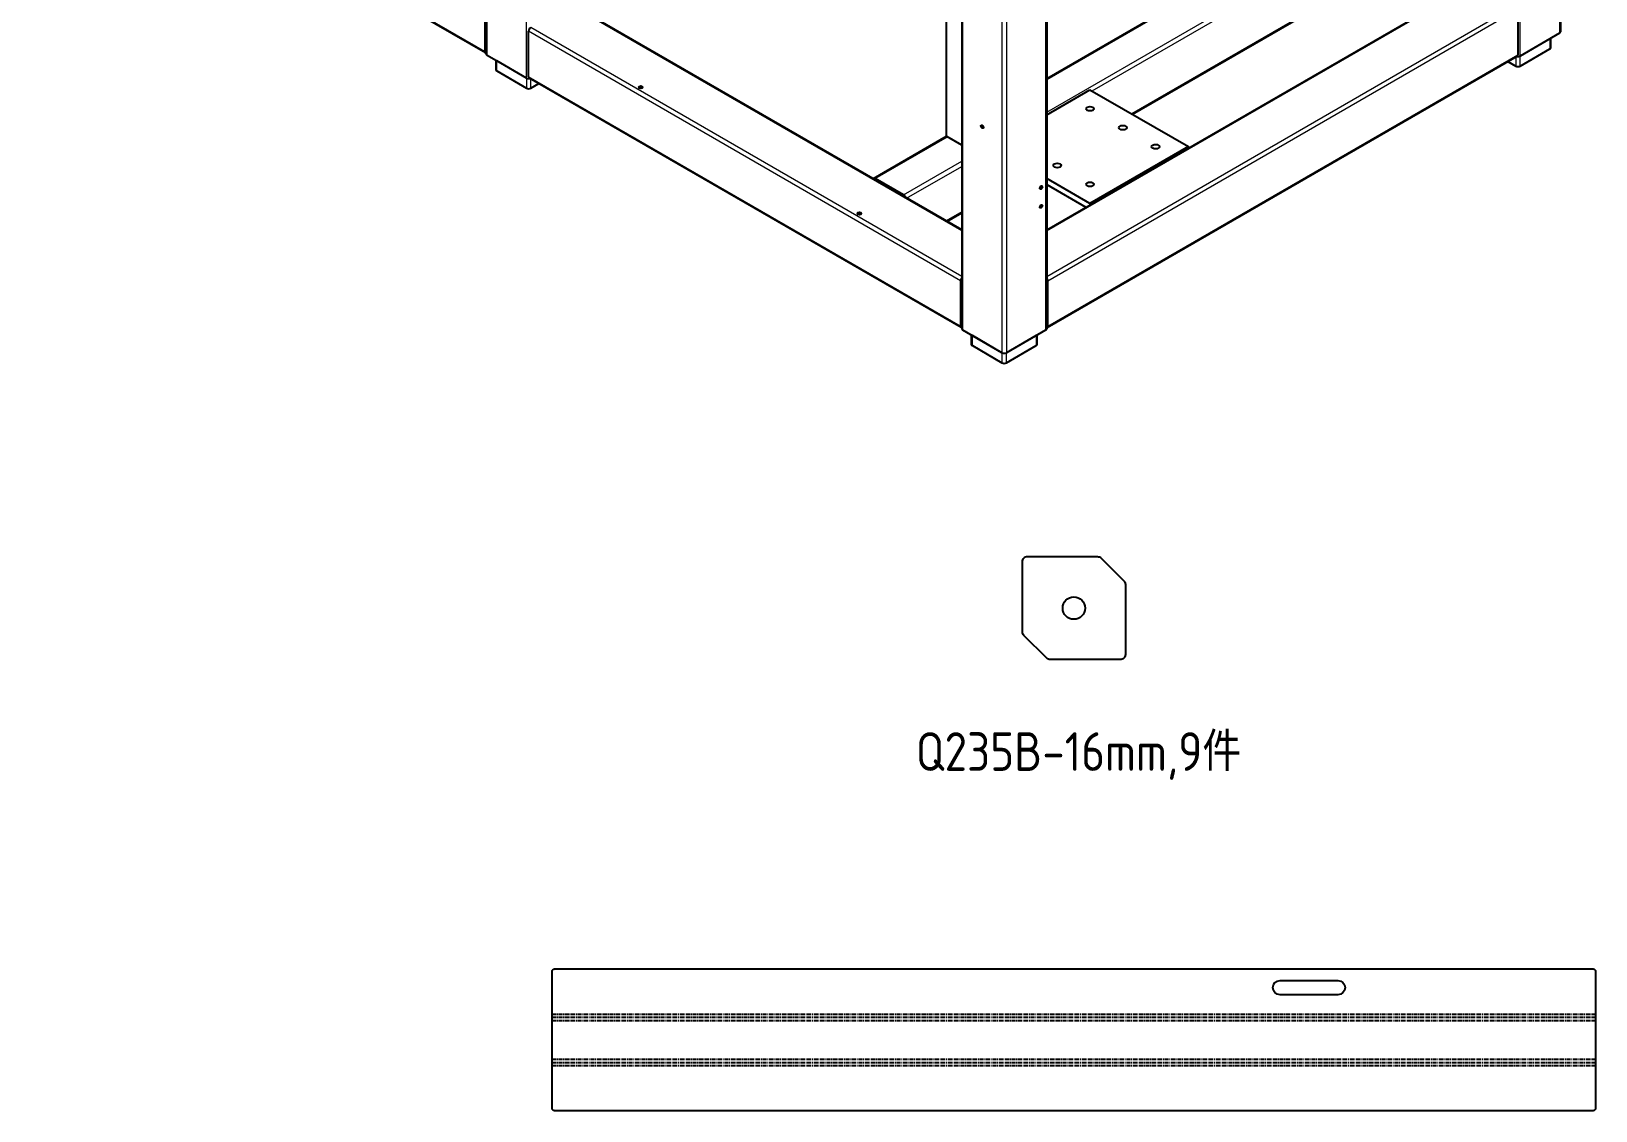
# Model space of a CAD drawing. Header units: inches. Extents: x -1146 to 175717, y 26430 to 31570.
# Drawn here: x 34846 to 36060, y 29065 to 29902 of the extents above; entities that cross this region are included whole.
import ezdxf

# ---------------------------------------------------------------- set-up
doc = ezdxf.new("R2010")
doc.units = ezdxf.units.IN
doc.header["$LTSCALE"] = 0.194989
doc.linetypes.add('CENTER', pattern=[50.8, 31.75, -6.35, 6.35, -6.35])
doc.layers.add('可见 (ISO)', color=7, linetype='Continuous', lineweight=25)
doc.layers.add('可见窄的 (ISO)', color=7, linetype='Continuous', lineweight=18)
doc.layers.add('折弯线', color=1, linetype='CENTER')
doc.styles.add('Z-English', font='gbenor.shx', dxfattribs={"height": 10, "bigfont": 'hztxt.shx'})

# ---------------------------------------------------------------- blocks, each defined once
blk = doc.blocks.new('蓝探科 NO.441·261006_105351·43497', base_point=(60025.9, 41328.7))
at = {"layer": '可见 (ISO)', "ltscale": 0.5}
for p, q in [((61245.8, 42492.1), (61245.8, 41585.8)), ((60411.9, 41568.6), (60411.9, 42474.9)), ((60847, 42300.4), (60847, 41355.5)), ((60781.1, 42262.4), (60781.1, 41355.5)), ((60411.5, 41569.5), (60059.3, 41772.8)), ((60847, 41549.7), (61073.6, 41680.6)), ((60913.6, 41521.9), (61102, 41630.7)), ((60847, 41432.2), (61179.4, 41624.1)), ((60411, 41605.9), (60411, 41570.6)), ((60781.1, 41432.2), (60478.3, 41606.9)), ((61212.8, 41603.4), (61212.8, 41568.1)), ((60768.9, 41598.9), (60768.9, 41505.4)), ((60444.9, 41551), (60444.9, 41586.3)), ((61245.1, 41584.8), (61214.5, 41567.1)), ((61237.6, 41580.5), (61214.5, 41567.1)), ((61238.3, 41573.6), (61238.3, 41580.9)), ((60443.2, 41550), (60412.7, 41567.6)), ((60847.4, 41356.4), (61212.3, 41567)), ((61214.5, 41559.3), (61237.6, 41572.6)), ((60419.4, 41563.7), (60419.4, 41556.5)), ((60443.2, 41550), (60420.1, 41563.3)), ((60420.1, 41555.5), (60443.2, 41542.2)), ((61205, 41562.8), (61211.1, 41559.3)), ((60780.6, 41356.4), (60445.4, 41549.9)), ((60446.6, 41542.2), (60452.7, 41545.7)), ((60847, 41521.5), (60880.6, 41540.9)), ((60880.6, 41540.9), (60957, 41496.8)), ((60712.7, 41472.2), (60769.2, 41504.9)), ((60781.1, 41498), (60769.5, 41504.7)), ((60957, 41496.8), (60880.6, 41452.8)), ((60957, 41496.8), (60957, 41495.7)), ((60735.9, 41459.4), (60713.9, 41472.1)), ((60880.6, 41452.8), (60847, 41472.2)), ((60847, 41467.3), (60877.4, 41449.7)), ((60769.6, 41438.8), (60781.1, 41445.4)), ((60880.6, 41452.8), (60880.6, 41451.6)), ((60780.1, 41392.7), (60780.1, 41357.5)), ((60847.9, 41357.5), (60847.9, 41392.7)), ((60812.3, 41336.9), (60781.8, 41354.5)), ((60788.5, 41350.6), (60788.5, 41343.3)), ((60812.3, 41336.9), (60789.3, 41350.2)), ((60846.2, 41354.5), (60815.7, 41336.9)), ((60838.8, 41350.2), (60815.7, 41336.9)), ((60839.5, 41343.3), (60839.5, 41350.6)), ((60789.3, 41342.4), (60812.3, 41329.1)), ((60815.7, 41329.1), (60838.8, 41342.4))]:
    blk.add_line(p, q, dxfattribs=at)
at = {"layer": '可见 (ISO)'}
for centre, major_axis, start_param, end_param in [((60446.6, 41587.2), (1.2, 2.08), 0.785398, 2.356194), ((61243.4, 41585.8), (2.4, 0), 5.497787, 6.283185), ((60412.7, 41571.6), (-1.2, -2.08), 5.497787, 6.641505), ((60414.3, 41568.6), (-2.4, 0), 0, 0.785398), ((61212.8, 41568.1), (-2.4, 0), 1.212477, 2.356194), ((61212.8, 41568.1), (-2.4, 0), 1.212477, 2.356194), ((61211.1, 41569.1), (1.2, -2.08), 0, 0.785398), ((61235.9, 41573.6), (2.4, 0), 5.497787, 6.283185), ((60421.8, 41556.5), (-2.4, 0), 0, 0.785398), ((61212.8, 41560.3), (2.4, 0), 3.926991, 5.497787), ((60444.9, 41551), (-2.4, 0), 0.785398, 1.929116), ((60444.9, 41551), (-2.4, 0), 0.785398, 1.929116), ((60444.9, 41543.1), (2.4, 0), 3.926991, 5.497787), ((60446.6, 41552), (-1.2, -2.08), 5.497787, 6.283185), ((60531.9, 41541.4), (-1.65, 0), 4.022614, 5.402164), ((60770.7, 41505.4), (-1.8, 0), 0, 0.785398), ((60798.3, 41513), (0.74, -1.28), 4.182477, 5.242301), ((60713.9, 41470.1), (-1.2, 2.08), 5.497787, 6.641505), ((60735.9, 41457.4), (-1.2, 2.08), 4.354069, 5.497787), ((60841.4, 41465.9), (0.74, 1.28), 4.182477, 5.242301), ((60701.6, 41443.4), (-1.65, 0), 4.022614, 5.402164), ((60841.4, 41451.2), (0.74, 1.28), 4.182477, 5.242301), ((60781.8, 41393.7), (-1.2, -2.08), 4.354069, 5.497787), ((60846.2, 41393.7), (-1.2, 2.08), 3.926991, 5.070709), ((60781.8, 41358.5), (-1.2, -2.08), 5.497787, 6.641505), ((60783.5, 41355.5), (-2.4, 0), 0, 0.785398), ((60844.6, 41355.5), (2.4, 0), 5.497787, 6.283185), ((60846.2, 41358.5), (1.2, -2.08), 5.924866, 7.068583), ((60790.9, 41343.3), (-2.4, 0), 0, 0.785398), ((60814, 41337.9), (-2.4, 0), 0.785398, 2.356194), ((60814, 41337.9), (-2.4, 0), 0.785398, 2.356194), ((60837.1, 41343.3), (2.4, 0), 5.497787, 6.283185), ((60814, 41330), (2.4, 0), 3.926991, 5.497787)]:
    blk.add_ellipse(centre, major_axis=major_axis, ratio=0.57735, start_param=start_param, end_param=end_param, dxfattribs=at)
for centre, major_axis in [((60531.9, 41542.9), (-1.65, 0)), ((60880.6, 41526.2), (-3.03, 0)), ((60797, 41512.3), (-0.74, 1.28)), ((60906.1, 41511.5), (-3.03, 0)), ((60931.5, 41496.8), (-3.03, 0)), ((60855.2, 41482.2), (-3.03, 0)), ((60880.6, 41467.5), (-3.03, 0)), ((60842.6, 41465.1), (-0.74, -1.28)), ((60701.6, 41444.9), (-1.65, 0)), ((60842.6, 41450.4), (-0.74, -1.28))]:
    blk.add_ellipse(centre, major_axis=major_axis, ratio=0.57735, dxfattribs=at)
at = {"layer": '可见窄的 (ISO)', "ltscale": 0.5}
for p, q in [((61245.1, 42491.1), (61245.1, 41584.8)), ((60412.7, 41567.6), (60412.7, 42473.9)), ((61214.5, 41567.1), (61214.5, 42473.5)), ((60443.2, 41550), (60443.2, 42456.3)), ((60846.2, 42300), (60846.2, 41354.5)), ((60815.7, 42282.4), (60815.7, 41336.9)), ((60812.3, 42280.4), (60812.3, 41336.9)), ((60781.8, 41354.5), (60781.8, 42262.8)), ((60411, 41570.6), (60058.8, 41773.9)), ((60847, 41548.9), (61073.6, 41679.8)), ((60882.3, 41540), (61102.5, 41667.1)), ((60847, 41523.5), (61079.6, 41657.8)), ((61102.5, 41631.8), (60912.9, 41522.3)), ((60847, 41431.4), (61180.6, 41624)), ((60781.1, 41431.4), (60477.1, 41606.8)), ((60847, 41396.1), (61211.1, 41606.3)), ((60847.9, 41392.7), (61212.8, 41603.4)), ((60769.5, 41504.7), (60769.5, 41599.2)), ((60780.1, 41392.7), (60444.9, 41586.3)), ((60781.1, 41396.1), (60446.6, 41589.2)), ((61237.6, 41580.5), (61237.6, 41572.6)), ((60847.9, 41357.5), (61212.8, 41568.1)), ((61211.1, 41566.3), (61211.1, 41559.3)), ((61214.5, 41559.3), (61214.5, 41567.1)), ((60420.1, 41555.5), (60420.1, 41563.3)), ((60443.2, 41550), (60443.2, 41542.2)), ((60780.1, 41357.5), (60444.9, 41551)), ((60446.6, 41542.2), (60446.6, 41549.2)), ((60713.9, 41472.1), (60769.9, 41504.4)), ((60735.9, 41459.4), (60781.1, 41485.4)), ((60738.3, 41456.8), (60781.1, 41481.5)), ((60781.1, 41446.2), (60768.9, 41439.2)), ((60789.3, 41342.4), (60789.3, 41350.2)), ((60838.8, 41350.2), (60838.8, 41342.4)), ((60812.3, 41336.9), (60812.3, 41329.1)), ((60815.7, 41329.1), (60815.7, 41336.9))]:
    blk.add_line(p, q, dxfattribs=at)

msp = doc.modelspace()

# ---------------------------------------------------------------- linework, layer by layer
msp.add_lwpolyline([(36059.8, 29172.7), (36059.8, 29066.7, -0.414214), (36057.8, 29064.7), (35251.8, 29064.7, -0.414214), (35249.8, 29066.7), (35249.8, 29172.7, -0.414214), (35251.8, 29174.7), (36057.8, 29174.7, -0.414214)], format="xyb", close=True)
at = {"color": 5, "linetype": 'CENTER', "ltscale": 0.5}
for points in [[(35249.8, 29139.7), (36059.8, 29139.7)], [(35249.8, 29134.7), (36059.8, 29134.7)], [(35249.8, 29104.7), (36059.8, 29104.7)], [(35249.8, 29099.7), (36059.8, 29099.7)]]:
    msp.add_lwpolyline(points, dxfattribs=at)
at = {"layer": '可见 (ISO)'}
for points in [[(35614.8, 29436.4), (35614.8, 29490.7, -0.414214), (35618.8, 29494.7), (35673.2, 29494.7, -0.198912), (35676, 29493.5), (35693.7, 29475.9, -0.198912), (35694.8, 29473), (35694.8, 29418.7, -0.414214), (35690.8, 29414.7), (35636.5, 29414.7, -0.198912), (35633.7, 29415.9), (35616, 29433.5, -0.198912)], [(35859.8, 29154.7), (35814.8, 29154.7, -1), (35814.8, 29165.7), (35859.8, 29165.7, -1)]]:
    msp.add_lwpolyline(points, format="xyb", close=True, dxfattribs=at)
msp.add_circle((35654.8, 29454.7), 8.65, dxfattribs=at)
at = {"layer": '折弯线', "color": 1, "linetype": 'CENTER', "ltscale": 0.5}
for points in [[(35249.8, 29137.2), (36059.8, 29137.2)], [(35249.8, 29102.2), (36059.8, 29102.2)]]:
    msp.add_lwpolyline(points, dxfattribs=at)

# ---------------------------------------------------------------- block references
at = {"ltscale": 0.5}
msp.add_blockref('蓝探科 NO.441·261006_105351·43497', (34812.6, 29644.7), dxfattribs=at)

# ---------------------------------------------------------------- texts
at = {"color": 3, "ltscale": 0.5, "style": 'Z-English'}
msp.add_text('Q235B-16mm,9件', height=30, dxfattribs=at).set_placement((35532.1, 29328.4))

doc.saveas('drawing.dxf')
